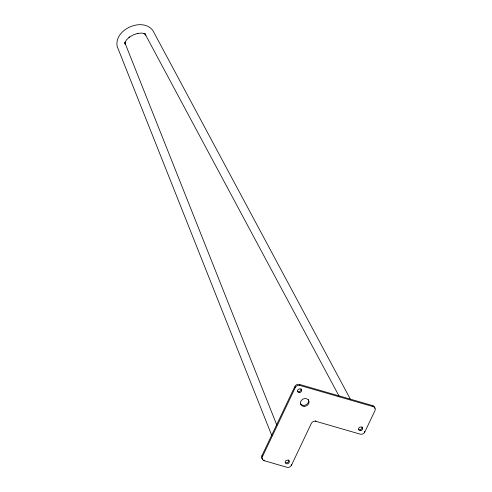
<?xml version="1.0" encoding="UTF-8"?>
<svg xmlns="http://www.w3.org/2000/svg" width="492" height="492" viewBox="0 0 492 492"><rect width="100%" height="100%" fill="white"/><g stroke="black" fill="none" stroke-linecap="round" stroke-linejoin="round"><path stroke-width="0.74" d="M262.587 459.116A3.555 3.02 -25 0 1 261.91 455.758L294.849 386.478A3.555 3.02 -25 0 1 299.431 384.406L372.782 405.654A3.555 3.02 -25 0 1 374.824 408.391M373.256 406.669L299.905 385.427A3.555 3.02 -25 0 0 295.323 387.499L262.384 456.779A3.555 3.02 -25 0 0 264.13 460.678L286.891 467.271A3.555 3.02 -25 0 0 291.473 465.204L311.35 423.397A3.555 3.02 -25 0 1 315.932 421.324L360.193 434.147A3.555 3.02 -25 0 0 364.775 432.074L374.996 410.574A3.555 3.02 -25 0 0 373.256 406.669L372.936 405.992M350.519 399.461L152.815 30.406C142.354 16.783 113.757 29.588 117.201 46.506L271.904 435.801M339.111 396.201L145.109 34.053L145.903 35.104L144.088 33.395L145.263 33.954L141.788 33.069L137.459 33.425L137.951 33.308L133.283 34.864L129.039 37.337L129.476 37.035L126.376 40.036L124.79 43.21L125.153 41.949L125.288 44.421L125.036 43.124L276.842 425.143M364.461 431.398L364.775 432.074M299.431 384.406L299.745 385.088M315.612 420.648L315.932 421.324M295.003 386.817L295.323 387.499M291.159 464.522L291.473 465.204M261.91 455.758L262.23 456.441M263.81 460.002L264.13 460.678M308.33 399.615A4.446 3.776 -25 0 1 306.227 404.682A4.446 3.776 -25 0 1 300.63 403.938M288.736 460.051A2.134 1.814 -25 0 1 287.912 462.369A2.134 1.814 -25 0 1 285.298 462.388M300.999 388.858A2.134 1.814 -25 0 1 300.169 391.177A2.134 1.814 -25 0 1 297.562 391.202M362.038 426.921A2.134 1.814 -25 0 1 361.214 429.239A2.134 1.814 -25 0 1 358.6 429.264M288.121 460.155L286.529 460.291A2.134 1.814 -25 0 0 285.581 463.224A2.134 1.814 -25 0 0 288.878 462.941A2.134 1.814 -25 0 0 288.121 460.155M304.062 406.361A4.446 3.776 -25 0 0 308.804 400.629A4.446 3.776 -25 0 0 301.399 400.39A4.446 3.776 -25 0 0 304.062 406.361M299.197 392.628A2.134 1.814 -25 0 0 301.473 389.879A2.134 1.814 -25 0 0 297.918 389.762A2.134 1.814 -25 0 0 299.197 392.628M360.236 430.691A2.134 1.814 -25 0 0 362.512 427.942A2.134 1.814 -25 0 0 358.957 427.825A2.134 1.814 -25 0 0 360.236 430.691"/></g></svg>
